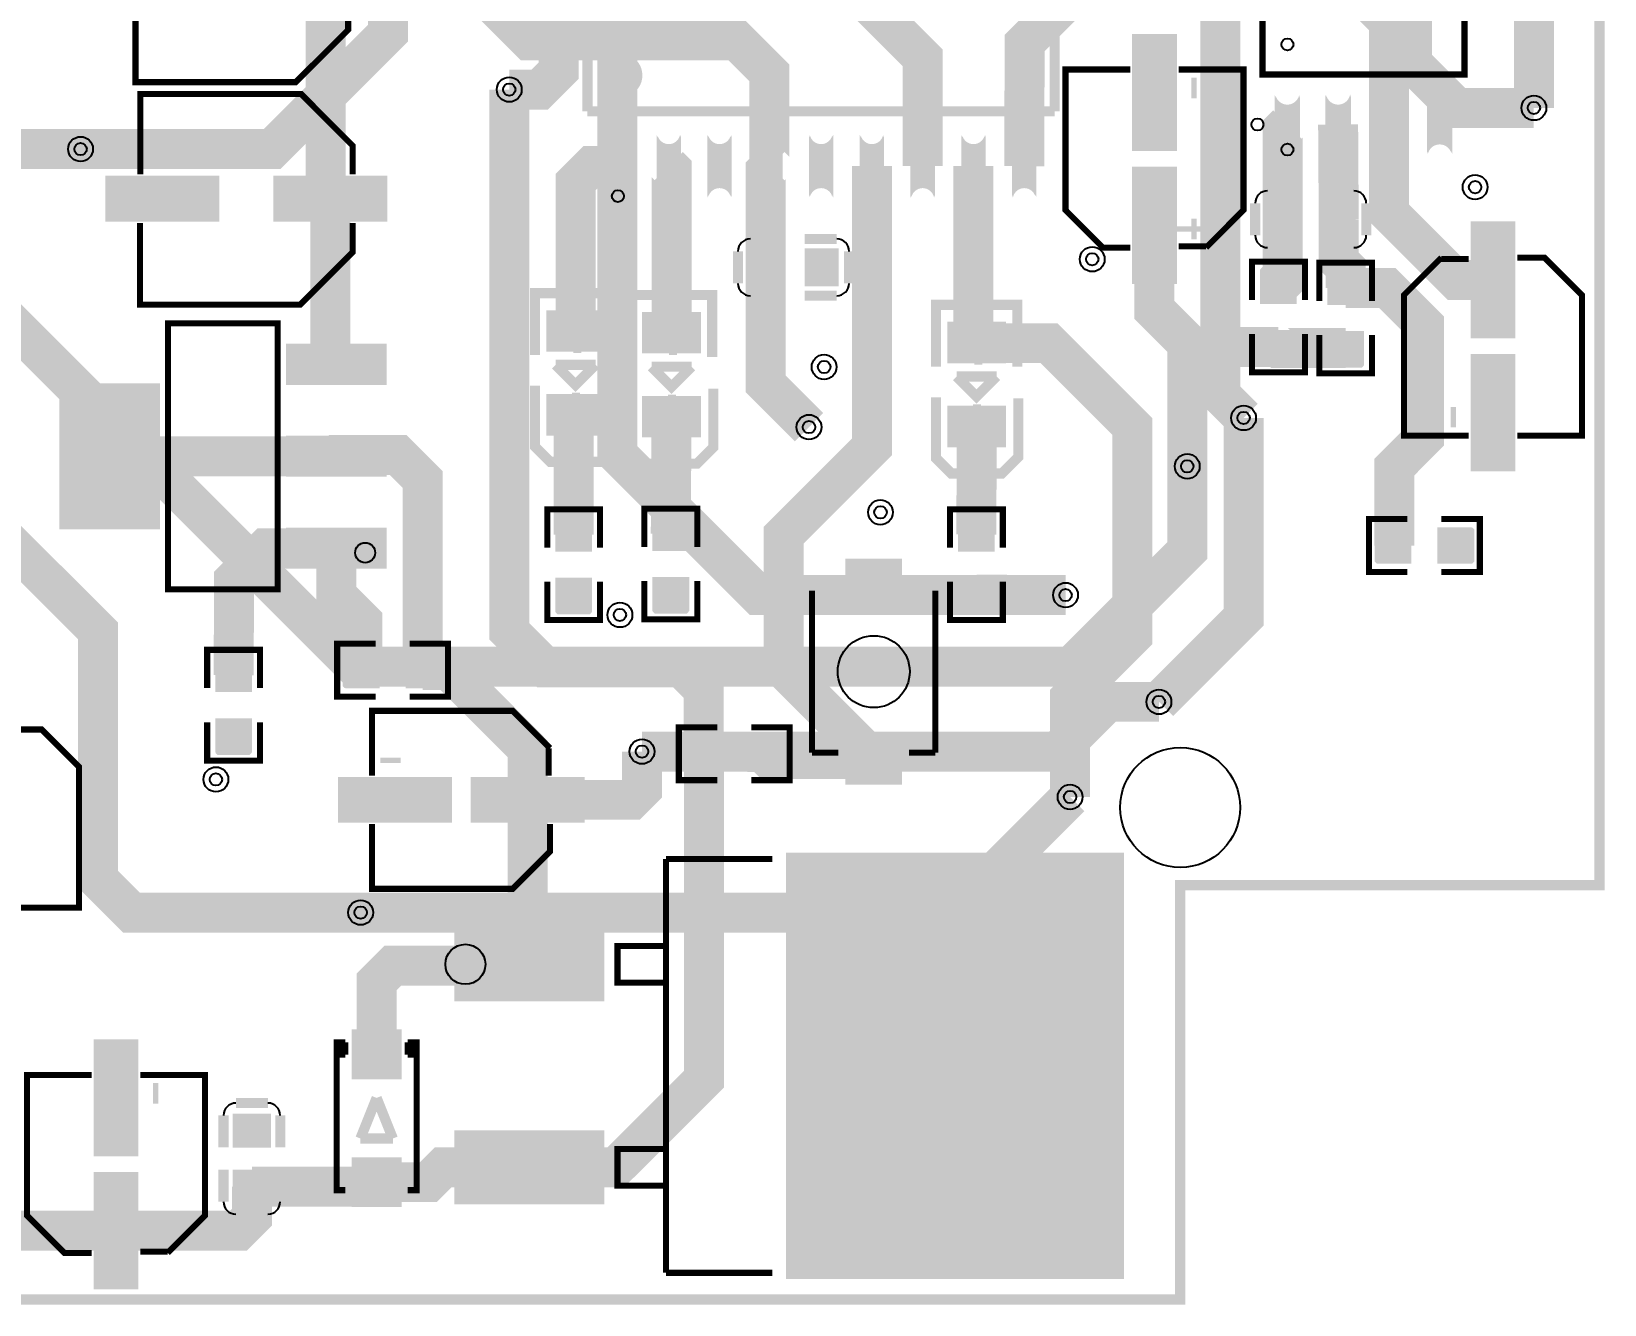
# Model space of a CAD drawing. Header units: millimetres. Extents: x -16.3 to 45, y -46.7 to 12.4.
# Drawn here: x 5.65 to 44.99, y -46.68 to -14.84 of the extents above; entities that cross this region are included whole.
import ezdxf

# ---------------------------------------------------------------- set-up
doc = ezdxf.new("R2010")
doc.units = ezdxf.units.MM
for name, color, linetype, true_color in [('BoardOutLine', 7, 'Continuous', 0xff00ff), ('BottomLayer', 7, 'Continuous', 0x0000ff), ('Document', 7, 'Continuous', 0xffffff), ('Hole', 7, 'Continuous', 0x222222), ('Multi-Layer', 7, 'Continuous', 0xc0c0c0), ('TopLayer', 7, 'Continuous', 0xff0000), ('TopPasteMaskLayer', 7, 'Continuous', 0x808080), ('TopSilkLayer', 7, 'Continuous', 0xffcc00), ('TopSolderMaskLayer', 7, 'Continuous', 0x800080)]:
    doc.layers.add(name, color=color, linetype=linetype, true_color=true_color)

msp = doc.modelspace()

# ---------------------------------------------------------------- hatches: boundary and pattern name
at = {"layer": 'Document'}
for points in [[(33.673, -15.998), (33.802, -15.998), (33.802, -16.514), (33.673, -16.514)], [(13.064, -19.505), (13.064, -18.545), (12.92, -18.545), (12.92, -19.505)], [(8.768, -19.097), (8.768, -18.953), (9.344, -18.953), (9.344, -19.097)], [(13.28, -19.097), (13.28, -18.953), (12.704, -18.953), (12.704, -19.097)], [(33.673, -20.04), (33.802, -20.04), (33.802, -19.524), (33.673, -19.524)], [(33.307, -19.847), (34.167, -19.847), (34.167, -19.718), (33.307, -19.718)], [(42.264, -20.704), (42.135, -20.704), (42.135, -21.22), (42.264, -21.22)], [(42.63, -20.897), (41.77, -20.897), (41.77, -21.026), (42.63, -21.026)], [(19.2, -22.886), (19.2, -21.786), (19.4, -21.786), (19.4, -22.886)], [(21.6, -22.933), (21.6, -21.833), (21.8, -21.833), (21.8, -22.933)], [(19.816, -22.439), (18.716, -22.439), (18.716, -22.239), (19.816, -22.239)], [(22.216, -22.486), (21.116, -22.486), (21.116, -22.286), (22.216, -22.286)], [(29.229, -23.177), (29.229, -22.077), (29.429, -22.077), (29.429, -23.177)], [(29.845, -22.73), (28.745, -22.73), (28.745, -22.53), (29.845, -22.53)], [(19.369, -23.874), (19.369, -24.974), (19.169, -24.974), (19.169, -23.874)], [(21.769, -23.921), (21.769, -25.021), (21.569, -25.021), (21.569, -23.921)], [(29.398, -24.165), (29.398, -25.265), (29.198, -25.265), (29.198, -24.165)], [(42.264, -24.746), (42.135, -24.746), (42.135, -24.23), (42.264, -24.23)], [(18.223, -34.489), (18.223, -33.629), (18.094, -33.629), (18.094, -34.489)], [(14.374, -34.123), (14.374, -33.994), (14.89, -33.994), (14.89, -34.123)], [(18.416, -34.123), (18.416, -33.994), (17.9, -33.994), (17.9, -34.123)], [(14.191, -40.708), (14.191, -39.828), (14.371, -39.828), (14.371, -40.708)], [(7.705, -41.144), (7.834, -41.144), (7.834, -41.66), (7.705, -41.66)], [(14.261, -44.238), (14.261, -43.358), (14.441, -43.358), (14.441, -44.238)], [(13.849, -43.678), (14.729, -43.678), (14.729, -43.858), (13.849, -43.858)], [(7.705, -45.186), (7.834, -45.186), (7.834, -44.67), (7.705, -44.67)], [(7.339, -44.993), (8.199, -44.993), (8.199, -44.864), (7.339, -44.864)]]:
    msp.add_hatch(color=256, dxfattribs=at).paths.add_polyline_path(points)
at = {"layer": 'TopLayer'}
for points in [[(33.187, -17.768), (33.187, -14.968), (34.287, -14.968), (34.287, -17.768)], [(37.353, -16.44, -0.785398), (36.765, -16.44), (36.765, -17.897, -0.785398), (37.353, -17.897)], [(38.623, -16.44, -0.785398), (38.035, -16.44), (38.035, -17.897, -0.785398), (38.623, -17.897)], [(39.893, -16.44, -0.785398), (39.305, -16.44), (39.305, -17.897, -0.785398), (39.893, -17.897)], [(41.163, -16.44, -0.785398), (40.575, -16.44), (40.575, -17.897, -0.785398), (41.163, -17.897)], [(20.6, -17.439, -0.785398), (20.04, -17.439), (20.04, -18.979, -0.785398), (20.6, -18.979)], [(21.87, -17.439, -0.785398), (21.31, -17.439), (21.31, -18.979, -0.785398), (21.87, -18.979)], [(23.14, -17.439, -0.785398), (22.58, -17.439), (22.58, -18.979, -0.785398), (23.14, -18.979)], [(24.41, -17.439, -0.785398), (23.85, -17.439), (23.85, -18.979, -0.785398), (24.41, -18.979)], [(25.68, -17.439, -0.785398), (25.12, -17.439), (25.12, -18.979, -0.785398), (25.68, -18.979)], [(26.95, -17.439, -0.785398), (26.39, -17.439), (26.39, -18.979, -0.785398), (26.95, -18.979)], [(28.22, -17.439, -0.785398), (27.66, -17.439), (27.66, -18.979, -0.785398), (28.22, -18.979)], [(29.49, -17.439, -0.785398), (28.93, -17.439), (28.93, -18.979, -0.785398), (29.49, -18.979)], [(30.76, -17.439, -0.785398), (30.2, -17.439), (30.2, -18.979, -0.785398), (30.76, -18.979)], [(10.324, -19.575), (7.524, -19.575), (7.524, -18.475), (10.324, -18.475)], [(14.524, -19.575), (11.724, -19.575), (11.724, -18.475), (14.524, -18.475)], [(33.187, -21.09), (33.187, -18.29), (34.287, -18.29), (34.287, -21.09)], [(36.543, -19.087), (37.343, -19.087), (37.343, -19.987), (36.543, -19.987)], [(37.943, -19.087), (38.743, -19.087), (38.743, -19.987), (37.943, -19.987)], [(42.75, -19.654), (42.75, -22.454), (41.65, -22.454), (41.65, -19.654)], [(24.411, -21.191), (23.611, -21.191), (23.611, -20.291), (24.411, -20.291)], [(25.811, -21.191), (25.011, -21.191), (25.011, -20.291), (25.811, -20.291)], [(36.405, -21.631), (37.269, -21.631), (37.269, -20.825), (36.405, -20.825)], [(38.949, -21.658), (38.085, -21.658), (38.085, -20.852), (38.949, -20.852)], [(19.96, -21.83), (19.96, -22.83), (18.56, -22.83), (18.56, -21.83)], [(22.36, -21.877), (22.36, -22.877), (20.96, -22.877), (20.96, -21.877)], [(29.989, -22.121), (29.989, -23.121), (28.589, -23.121), (28.589, -22.121)], [(36.405, -22.331), (37.269, -22.331), (37.269, -23.137), (36.405, -23.137)], [(38.949, -22.358), (38.085, -22.358), (38.085, -23.164), (38.949, -23.164)], [(14.512, -23.655), (14.512, -22.675), (12.042, -22.675), (12.042, -23.655)], [(42.75, -22.976), (42.75, -25.776), (41.65, -25.776), (41.65, -22.976)], [(8.842, -23.665), (8.842, -27.265), (6.372, -27.265), (6.372, -23.665)], [(19.96, -24.93), (19.96, -23.93), (18.56, -23.93), (18.56, -24.93)], [(22.36, -24.977), (22.36, -23.977), (20.96, -23.977), (20.96, -24.977)], [(29.989, -25.221), (29.989, -24.221), (28.589, -24.221), (28.589, -25.221)], [(14.512, -25.955), (14.512, -24.975), (12.042, -24.975), (12.042, -25.955)], [(19.644, -27.828), (18.78, -27.828), (18.78, -27.022), (19.644, -27.022)], [(22.074, -27.809), (21.21, -27.809), (21.21, -27.003), (22.074, -27.003)], [(29.715, -27.825), (28.851, -27.825), (28.851, -27.019), (29.715, -27.019)], [(14.512, -28.255), (14.512, -27.275), (12.042, -27.275), (12.042, -28.255)], [(40.138, -28.13), (40.138, -27.266), (39.332, -27.266), (39.332, -28.13)], [(40.838, -28.13), (40.838, -27.266), (41.645, -27.266), (41.645, -28.13)], [(26.036, -29.283), (27.396, -29.283), (27.396, -28.053), (26.036, -28.053)], [(19.644, -28.528), (18.78, -28.528), (18.78, -29.334), (19.644, -29.334)], [(22.074, -28.509), (21.21, -28.509), (21.21, -29.315), (22.074, -29.315)], [(29.715, -28.525), (28.851, -28.525), (28.851, -29.331), (29.715, -29.331)], [(11.14, -31.342), (10.276, -31.342), (10.276, -30.536), (11.14, -30.536)], [(14.334, -31.248), (14.334, -30.384), (13.528, -30.384), (13.528, -31.248)], [(15.034, -31.248), (15.034, -30.384), (15.84, -30.384), (15.84, -31.248)], [(11.14, -32.042), (10.276, -32.042), (10.276, -32.848), (11.14, -32.848)], [(22.877, -32.475), (22.877, -33.339), (22.071, -33.339), (22.071, -32.475)], [(23.577, -32.475), (23.577, -33.339), (24.383, -33.339), (24.383, -32.475)], [(26.036, -32.423), (27.396, -32.423), (27.396, -33.653), (26.036, -33.653)], [(16.144, -34.609), (13.344, -34.609), (13.344, -33.509), (16.144, -33.509)], [(19.466, -34.609), (16.666, -34.609), (16.666, -33.509), (19.466, -33.509)], [(32.949, -46.017), (24.549, -46.017), (24.549, -35.409), (32.949, -35.409)], [(19.957, -39.073), (16.257, -39.073), (16.257, -37.273), (19.957, -37.273)], [(7.219, -42.914), (7.219, -40.114), (8.319, -40.114), (8.319, -42.914)], [(14.885, -39.822), (14.885, -41.022), (13.685, -41.022), (13.685, -39.822)], [(11.615, -41.933), (11.615, -42.733), (10.715, -42.733), (10.715, -41.933)], [(19.957, -44.153), (16.257, -44.153), (16.257, -42.353), (19.957, -42.353)], [(14.885, -43.022), (14.885, -44.222), (13.685, -44.222), (13.685, -43.022)], [(7.219, -46.236), (7.219, -43.436), (8.319, -43.436), (8.319, -46.236)], [(11.615, -43.333), (11.615, -44.133), (10.715, -44.133), (10.715, -43.333)]]:
    msp.add_hatch(color=256, dxfattribs=at).paths.add_polyline_path(points)
at = {"layer": 'TopPasteMaskLayer'}
for points in [[(33.187, -17.768), (33.187, -14.968), (34.287, -14.968), (34.287, -17.768)], [(37.353, -16.44, -0.785398), (36.765, -16.44), (36.765, -17.897, -0.785398), (37.353, -17.897)], [(38.623, -16.44, -0.785398), (38.035, -16.44), (38.035, -17.897, -0.785398), (38.623, -17.897)], [(39.893, -16.44, -0.785398), (39.305, -16.44), (39.305, -17.897, -0.785398), (39.893, -17.897)], [(41.163, -16.44, -0.785398), (40.575, -16.44), (40.575, -17.897, -0.785398), (41.163, -17.897)], [(20.6, -17.439, -0.785398), (20.04, -17.439), (20.04, -18.979, -0.785398), (20.6, -18.979)], [(21.87, -17.439, -0.785398), (21.31, -17.439), (21.31, -18.979, -0.785398), (21.87, -18.979)], [(23.14, -17.439, -0.785398), (22.58, -17.439), (22.58, -18.979, -0.785398), (23.14, -18.979)], [(24.41, -17.439, -0.785398), (23.85, -17.439), (23.85, -18.979, -0.785398), (24.41, -18.979)], [(25.68, -17.439, -0.785398), (25.12, -17.439), (25.12, -18.979, -0.785398), (25.68, -18.979)], [(26.95, -17.439, -0.785398), (26.39, -17.439), (26.39, -18.979, -0.785398), (26.95, -18.979)], [(28.22, -17.439, -0.785398), (27.66, -17.439), (27.66, -18.979, -0.785398), (28.22, -18.979)], [(29.49, -17.439, -0.785398), (28.93, -17.439), (28.93, -18.979, -0.785398), (29.49, -18.979)], [(30.76, -17.439, -0.785398), (30.2, -17.439), (30.2, -18.979, -0.785398), (30.76, -18.979)], [(10.324, -19.575), (7.524, -19.575), (7.524, -18.475), (10.324, -18.475)], [(14.524, -19.575), (11.724, -19.575), (11.724, -18.475), (14.524, -18.475)], [(33.187, -21.09), (33.187, -18.29), (34.287, -18.29), (34.287, -21.09)], [(36.543, -19.087), (37.343, -19.087), (37.343, -19.987), (36.543, -19.987)], [(37.943, -19.087), (38.743, -19.087), (38.743, -19.987), (37.943, -19.987)], [(42.75, -19.654), (42.75, -22.454), (41.65, -22.454), (41.65, -19.654)], [(24.411, -21.191), (23.611, -21.191), (23.611, -20.291), (24.411, -20.291)], [(25.811, -21.191), (25.011, -21.191), (25.011, -20.291), (25.811, -20.291)], [(36.387, -20.786), (36.387, -21.586), (36.437, -21.636), (36.665, -21.636), (36.665, -21.266), (36.995, -21.266), (36.995, -21.636), (37.237, -21.636), (37.287, -21.586), (37.287, -20.786), (37.237, -20.736), (36.437, -20.736)], [(38.067, -20.813), (38.067, -21.613), (38.117, -21.663), (38.345, -21.663), (38.345, -21.293), (38.675, -21.293), (38.675, -21.663), (38.917, -21.663), (38.967, -21.613), (38.967, -20.813), (38.917, -20.763), (38.117, -20.763)], [(19.96, -21.83), (19.96, -22.83), (18.56, -22.83), (18.56, -21.83)], [(22.36, -21.877), (22.36, -22.877), (20.96, -22.877), (20.96, -21.877)], [(29.989, -22.121), (29.989, -23.121), (28.589, -23.121), (28.589, -22.121)], [(37.287, -23.176), (37.287, -22.376), (37.237, -22.326), (37.009, -22.326), (37.009, -22.696), (36.679, -22.696), (36.679, -22.326), (36.437, -22.326), (36.387, -22.376), (36.387, -23.176), (36.437, -23.226), (37.237, -23.226)], [(38.967, -23.203), (38.967, -22.403), (38.917, -22.353), (38.689, -22.353), (38.689, -22.723), (38.359, -22.723), (38.359, -22.353), (38.117, -22.353), (38.067, -22.403), (38.067, -23.203), (38.117, -23.253), (38.917, -23.253)], [(14.512, -23.655), (14.512, -22.675), (12.042, -22.675), (12.042, -23.655)], [(42.75, -22.976), (42.75, -25.776), (41.65, -25.776), (41.65, -22.976)], [(8.842, -23.665), (8.842, -27.265), (6.372, -27.265), (6.372, -23.665)], [(19.96, -24.93), (19.96, -23.93), (18.56, -23.93), (18.56, -24.93)], [(22.36, -24.977), (22.36, -23.977), (20.96, -23.977), (20.96, -24.977)], [(29.989, -25.221), (29.989, -24.221), (28.589, -24.221), (28.589, -25.221)], [(14.512, -25.955), (14.512, -24.975), (12.042, -24.975), (12.042, -25.955)], [(18.762, -26.983), (18.762, -27.783), (18.812, -27.833), (19.04, -27.833), (19.04, -27.463), (19.37, -27.463), (19.37, -27.833), (19.612, -27.833), (19.662, -27.783), (19.662, -26.983), (19.612, -26.933), (18.812, -26.933)], [(21.192, -26.964), (21.192, -27.764), (21.242, -27.814), (21.47, -27.814), (21.47, -27.444), (21.8, -27.444), (21.8, -27.814), (22.042, -27.814), (22.092, -27.764), (22.092, -26.964), (22.042, -26.914), (21.242, -26.914)], [(28.833, -26.98), (28.833, -27.78), (28.883, -27.83), (29.111, -27.83), (29.111, -27.46), (29.441, -27.46), (29.441, -27.83), (29.683, -27.83), (29.733, -27.78), (29.733, -26.98), (29.683, -26.93), (28.883, -26.93)], [(14.512, -28.255), (14.512, -27.275), (12.042, -27.275), (12.042, -28.255)], [(39.293, -28.148), (40.093, -28.148), (40.143, -28.098), (40.143, -27.87), (39.773, -27.87), (39.773, -27.54), (40.143, -27.54), (40.143, -27.298), (40.093, -27.248), (39.293, -27.248), (39.243, -27.298), (39.243, -28.098)], [(41.683, -27.248), (40.883, -27.248), (40.833, -27.298), (40.833, -27.526), (41.203, -27.526), (41.203, -27.856), (40.833, -27.856), (40.833, -28.098), (40.883, -28.148), (41.683, -28.148), (41.733, -28.098), (41.733, -27.298)], [(26.036, -29.283), (27.396, -29.283), (27.396, -28.053), (26.036, -28.053)], [(19.662, -29.373), (19.662, -28.573), (19.612, -28.523), (19.384, -28.523), (19.384, -28.893), (19.054, -28.893), (19.054, -28.523), (18.812, -28.523), (18.762, -28.573), (18.762, -29.373), (18.812, -29.423), (19.612, -29.423)], [(22.092, -29.354), (22.092, -28.554), (22.042, -28.504), (21.814, -28.504), (21.814, -28.874), (21.484, -28.874), (21.484, -28.504), (21.242, -28.504), (21.192, -28.554), (21.192, -29.354), (21.242, -29.404), (22.042, -29.404)], [(29.733, -29.37), (29.733, -28.57), (29.683, -28.52), (29.455, -28.52), (29.455, -28.89), (29.125, -28.89), (29.125, -28.52), (28.883, -28.52), (28.833, -28.57), (28.833, -29.37), (28.883, -29.42), (29.683, -29.42)], [(10.258, -30.497), (10.258, -31.297), (10.308, -31.347), (10.536, -31.347), (10.536, -30.977), (10.866, -30.977), (10.866, -31.347), (11.108, -31.347), (11.158, -31.297), (11.158, -30.497), (11.108, -30.447), (10.308, -30.447)], [(13.489, -31.266), (14.289, -31.266), (14.339, -31.216), (14.339, -30.988), (13.969, -30.988), (13.969, -30.658), (14.339, -30.658), (14.339, -30.416), (14.289, -30.366), (13.489, -30.366), (13.439, -30.416), (13.439, -31.216)], [(15.879, -30.366), (15.079, -30.366), (15.029, -30.416), (15.029, -30.644), (15.399, -30.644), (15.399, -30.974), (15.029, -30.974), (15.029, -31.216), (15.079, -31.266), (15.879, -31.266), (15.929, -31.216), (15.929, -30.416)], [(11.158, -32.887), (11.158, -32.087), (11.108, -32.037), (10.88, -32.037), (10.88, -32.407), (10.55, -32.407), (10.55, -32.037), (10.308, -32.037), (10.258, -32.087), (10.258, -32.887), (10.308, -32.937), (11.108, -32.937)], [(22.032, -33.357), (22.832, -33.357), (22.882, -33.307), (22.882, -33.079), (22.512, -33.079), (22.512, -32.749), (22.882, -32.749), (22.882, -32.507), (22.832, -32.457), (22.032, -32.457), (21.982, -32.507), (21.982, -33.307)], [(24.422, -32.457), (23.622, -32.457), (23.572, -32.507), (23.572, -32.735), (23.942, -32.735), (23.942, -33.065), (23.572, -33.065), (23.572, -33.307), (23.622, -33.357), (24.422, -33.357), (24.472, -33.307), (24.472, -32.507)], [(26.036, -32.423), (27.396, -32.423), (27.396, -33.653), (26.036, -33.653)], [(16.144, -34.609), (13.344, -34.609), (13.344, -33.509), (16.144, -33.509)], [(19.466, -34.609), (16.666, -34.609), (16.666, -33.509), (19.466, -33.509)], [(32.949, -46.017), (24.549, -46.017), (24.549, -35.409), (32.949, -35.409)], [(19.957, -39.073), (16.257, -39.073), (16.257, -37.273), (19.957, -37.273)], [(7.219, -42.914), (7.219, -40.114), (8.319, -40.114), (8.319, -42.914)], [(14.885, -39.822), (14.885, -41.022), (13.685, -41.022), (13.685, -39.822)], [(11.615, -41.933), (11.615, -42.733), (10.715, -42.733), (10.715, -41.933)], [(19.957, -44.153), (16.257, -44.153), (16.257, -42.353), (19.957, -42.353)], [(14.885, -43.022), (14.885, -44.222), (13.685, -44.222), (13.685, -43.022)], [(7.219, -46.236), (7.219, -43.436), (8.319, -43.436), (8.319, -46.236)], [(11.615, -43.333), (11.615, -44.133), (10.715, -44.133), (10.715, -43.333)]]:
    msp.add_hatch(color=256, dxfattribs=at).paths.add_polyline_path(points)
at = {"layer": 'TopSilkLayer'}
for points in [[(19.85, -15.939), (19.851, -15.906), (19.854, -15.872), (19.859, -15.839), (19.866, -15.807), (19.874, -15.774), (19.885, -15.743), (19.898, -15.712), (19.913, -15.682), (19.93, -15.653), (19.948, -15.625), (19.968, -15.598), (19.99, -15.573), (20.013, -15.549), (20.037, -15.526), (20.063, -15.505), (20.091, -15.486), (20.119, -15.468), (20.148, -15.452), (20.179, -15.438), (20.21, -15.426), (20.242, -15.416), (20.274, -15.408), (20.307, -15.402), (20.34, -15.398), (20.373, -15.396), (20.407, -15.396), (20.44, -15.398), (20.473, -15.402), (20.506, -15.408), (20.538, -15.416), (20.57, -15.426), (20.601, -15.438), (20.632, -15.452), (20.661, -15.468), (20.689, -15.486), (20.717, -15.505), (20.743, -15.526), (20.767, -15.549), (20.79, -15.573), (20.812, -15.598), (20.832, -15.625), (20.85, -15.653), (20.867, -15.682), (20.882, -15.712), (20.895, -15.743), (20.906, -15.774), (20.914, -15.807), (20.921, -15.839), (20.926, -15.872), (20.929, -15.906), (20.93, -15.939), (20.929, -15.972), (20.926, -16.006), (20.921, -16.039), (20.914, -16.071), (20.906, -16.104), (20.895, -16.135), (20.882, -16.166), (20.867, -16.196), (20.85, -16.225), (20.832, -16.253), (20.812, -16.28), (20.79, -16.305), (20.767, -16.329), (20.743, -16.352), (20.717, -16.373), (20.689, -16.392), (20.661, -16.41), (20.632, -16.426), (20.601, -16.44), (20.57, -16.452), (20.538, -16.462), (20.506, -16.47), (20.473, -16.476), (20.44, -16.48), (20.407, -16.482), (20.373, -16.482), (20.34, -16.48), (20.307, -16.476), (20.274, -16.47), (20.242, -16.462), (20.21, -16.452), (20.179, -16.44), (20.148, -16.426), (20.119, -16.41), (20.091, -16.392), (20.063, -16.373), (20.037, -16.352), (20.013, -16.329), (19.99, -16.305), (19.968, -16.28), (19.948, -16.253), (19.93, -16.225), (19.913, -16.196), (19.898, -16.166), (19.885, -16.135), (19.874, -16.104), (19.866, -16.071), (19.859, -16.039), (19.854, -16.006), (19.851, -15.972), (19.85, -15.939)], [(34.662, -15.998), (34.791, -15.998), (34.791, -16.514), (34.662, -16.514)], [(13.064, -18.401), (13.064, -17.441), (12.92, -17.441), (12.92, -18.401)], [(8.768, -17.993), (8.768, -17.849), (9.344, -17.849), (9.344, -17.993)], [(13.28, -17.993), (13.28, -17.849), (12.704, -17.849), (12.704, -17.993)], [(34.662, -20.04), (34.791, -20.04), (34.791, -19.524), (34.662, -19.524)], [(34.296, -19.847), (35.156, -19.847), (35.156, -19.718), (34.296, -19.718)], [(41.275, -20.704), (41.146, -20.704), (41.146, -21.22), (41.275, -21.22)], [(41.641, -20.897), (40.781, -20.897), (40.781, -21.026), (41.641, -21.026)], [(41.275, -24.746), (41.146, -24.746), (41.146, -24.23), (41.275, -24.23)], [(25.099, -28.903), (25.884, -28.903), (25.884, -28.598), (25.099, -28.598)], [(28.333, -28.903), (27.548, -28.903), (27.548, -28.598), (28.333, -28.598)], [(18.223, -33.5), (18.223, -32.64), (18.094, -32.64), (18.094, -33.5)], [(14.374, -33.134), (14.374, -33.005), (14.89, -33.005), (14.89, -33.134)], [(18.416, -33.134), (18.416, -33.005), (17.9, -33.005), (17.9, -33.134)], [(8.694, -41.144), (8.823, -41.144), (8.823, -41.66), (8.694, -41.66)], [(8.694, -45.186), (8.823, -45.186), (8.823, -44.67), (8.694, -44.67)], [(8.328, -44.993), (9.188, -44.993), (9.188, -44.864), (8.328, -44.864)]]:
    msp.add_hatch(color=256, dxfattribs=at).paths.add_polyline_path(points)
at = {"layer": 'TopSolderMaskLayer'}
for points in [[(33.177, -17.833), (33.177, -14.904), (34.297, -14.904), (34.297, -17.833)], [(37.378, -16.422, -0.785398), (36.74, -16.422), (36.74, -17.915, -0.785398), (37.378, -17.915)], [(38.648, -16.422, -0.785398), (38.01, -16.422), (38.01, -17.915, -0.785398), (38.648, -17.915)], [(39.918, -16.422, -0.785398), (39.28, -16.422), (39.28, -17.915, -0.785398), (39.918, -17.915)], [(41.188, -16.422, -0.785398), (40.55, -16.422), (40.55, -17.915, -0.785398), (41.188, -17.915)], [(20.625, -17.42, -0.785398), (20.015, -17.42), (20.015, -18.998, -0.785398), (20.625, -18.998)], [(21.895, -17.42, -0.785398), (21.285, -17.42), (21.285, -18.998, -0.785398), (21.895, -18.998)], [(23.165, -17.42, -0.785398), (22.555, -17.42), (22.555, -18.998, -0.785398), (23.165, -18.998)], [(24.435, -17.42, -0.785398), (23.825, -17.42), (23.825, -18.998, -0.785398), (24.435, -18.998)], [(25.705, -17.42, -0.785398), (25.095, -17.42), (25.095, -18.998, -0.785398), (25.705, -18.998)], [(26.976, -17.42, -0.785398), (26.365, -17.42), (26.365, -18.998, -0.785398), (26.976, -18.998)], [(28.246, -17.42, -0.785398), (27.635, -17.42), (27.635, -18.998, -0.785398), (28.246, -18.998)], [(29.516, -17.42, -0.785398), (28.905, -17.42), (28.905, -18.998, -0.785398), (29.516, -18.998)], [(30.786, -17.42, -0.785398), (30.175, -17.42), (30.175, -18.998, -0.785398), (30.786, -18.998)], [(10.349, -19.6), (7.499, -19.6), (7.499, -18.45), (10.349, -18.45)], [(14.549, -19.6), (11.699, -19.6), (11.699, -18.45), (14.549, -18.45)], [(33.177, -21.154), (33.177, -18.225), (34.297, -18.225), (34.297, -21.154)], [(36.518, -19.062), (37.368, -19.062), (37.368, -20.012), (36.518, -20.012)], [(37.918, -19.062), (38.768, -19.062), (38.768, -20.012), (37.918, -20.012)], [(42.76, -19.59), (42.76, -22.519), (41.64, -22.519), (41.64, -19.59)], [(24.436, -21.216), (23.586, -21.216), (23.586, -20.266), (24.436, -20.266)], [(25.836, -21.216), (24.986, -21.216), (24.986, -20.266), (25.836, -20.266)], [(36.378, -21.655), (37.296, -21.655), (37.296, -20.801), (36.378, -20.801)], [(38.976, -21.682), (38.058, -21.682), (38.058, -20.828), (38.976, -20.828)], [(19.995, -21.812), (19.995, -22.848), (18.525, -22.848), (18.525, -21.812)], [(22.395, -21.859), (22.395, -22.895), (20.925, -22.895), (20.925, -21.859)], [(30.024, -22.103), (30.024, -23.139), (28.554, -23.139), (28.554, -22.103)], [(36.378, -22.307), (37.296, -22.307), (37.296, -23.161), (36.378, -23.161)], [(38.976, -22.334), (38.058, -22.334), (38.058, -23.188), (38.976, -23.188)], [(14.537, -23.68), (14.537, -22.65), (12.017, -22.65), (12.017, -23.68)], [(42.76, -22.911), (42.76, -25.84), (41.64, -25.84), (41.64, -22.911)], [(8.867, -23.64), (8.867, -27.29), (6.347, -27.29), (6.347, -23.64)], [(19.995, -24.948), (19.995, -23.912), (18.525, -23.912), (18.525, -24.948)], [(22.395, -24.995), (22.395, -23.959), (20.925, -23.959), (20.925, -24.995)], [(30.024, -25.239), (30.024, -24.203), (28.554, -24.203), (28.554, -25.239)], [(14.537, -25.98), (14.537, -24.95), (12.017, -24.95), (12.017, -25.98)], [(19.671, -27.852), (18.753, -27.852), (18.753, -26.998), (19.671, -26.998)], [(22.101, -27.833), (21.183, -27.833), (21.183, -26.979), (22.101, -26.979)], [(29.742, -27.849), (28.824, -27.849), (28.824, -26.995), (29.742, -26.995)], [(14.537, -28.28), (14.537, -27.25), (12.017, -27.25), (12.017, -28.28)], [(40.163, -28.155), (40.163, -27.241), (39.306, -27.241), (39.306, -28.155)], [(40.813, -28.155), (40.813, -27.241), (41.67, -27.241), (41.67, -28.155)], [(26.008, -29.306), (27.424, -29.306), (27.424, -28.03), (26.008, -28.03)], [(19.671, -28.504), (18.753, -28.504), (18.753, -29.358), (19.671, -29.358)], [(22.101, -28.485), (21.183, -28.485), (21.183, -29.339), (22.101, -29.339)], [(29.742, -28.501), (28.824, -28.501), (28.824, -29.355), (29.742, -29.355)], [(11.167, -31.366), (10.249, -31.366), (10.249, -30.512), (11.167, -30.512)], [(14.359, -31.273), (14.359, -30.359), (13.502, -30.359), (13.502, -31.273)], [(15.009, -31.273), (15.009, -30.359), (15.866, -30.359), (15.866, -31.273)], [(11.167, -32.018), (10.249, -32.018), (10.249, -32.872), (11.167, -32.872)], [(22.902, -32.45), (22.902, -33.364), (22.045, -33.364), (22.045, -32.45)], [(23.552, -32.45), (23.552, -33.364), (24.409, -33.364), (24.409, -32.45)], [(26.008, -32.4), (27.424, -32.4), (27.424, -33.676), (26.008, -33.676)], [(16.17, -34.634), (13.319, -34.634), (13.319, -33.484), (16.17, -33.484)], [(19.491, -34.634), (16.64, -34.634), (16.64, -33.484), (19.491, -33.484)], [(32.974, -46.042), (24.523, -46.042), (24.523, -35.384), (32.974, -35.384)], [(19.983, -39.098), (16.232, -39.098), (16.232, -37.248), (19.983, -37.248)], [(7.209, -42.979), (7.209, -40.05), (8.329, -40.05), (8.329, -42.979)], [(14.91, -39.797), (14.91, -41.047), (13.66, -41.047), (13.66, -39.797)], [(11.644, -41.91), (11.644, -42.756), (10.686, -42.756), (10.686, -41.91)], [(19.983, -44.178), (16.232, -44.178), (16.232, -42.328), (19.983, -42.328)], [(14.91, -42.997), (14.91, -44.247), (13.66, -44.247), (13.66, -42.997)], [(7.209, -46.3), (7.209, -43.371), (8.329, -43.371), (8.329, -46.3)], [(11.644, -43.31), (11.644, -44.156), (10.686, -44.156), (10.686, -43.31)]]:
    msp.add_hatch(color=256, dxfattribs=at).paths.add_polyline_path(points)

# ---------------------------------------------------------------- linework, layer by layer
at = {"layer": 'BoardOutLine', "const_width": 0.254}
msp.add_lwpolyline([(-10.485, 0), (-10.485, -36.195), (0, -36.195), (0, -46.556), (34.379, -46.556), (34.379, -36.195), (44.864, -36.195), (44.864, 1.905), (34.379, 1.905), (34.379, 12.304), (0, 12.304), (0, 1.905), (-10.485, 1.905), (-10.485, 0)], close=True, dxfattribs=at)
at = {"layer": 'BottomLayer', "const_width": 1}
for points in [[(17.602, -16.294), (18.364, -16.294), (18.837, -15.822), (18.837, -3.599)], [(43.223, -16.754), (41.295, -16.754), (40.175, -15.634), (40.175, -9.591), (39.075, -8.489), (25.885, -8.489), (25.41, -8.014), (25.41, -6.673)], [(20.308, -7.227), (20.308, -25.42), (23.827, -28.939), (31.513, -28.939)], [(14.57, -11.326), (14.57, -14.882), (11.669, -17.783), (6.881, -17.783)], [(35.965, -24.507), (35.38, -23.922), (35.38, -12.394)], [(0.785, -17.038), (0.812, -17.011), (1.735, -17.011), (4.224, -19.5), (4.224, -21.202), (13.752, -30.73), (24.155, -30.73), (31.651, -30.73), (33.53, -28.851), (34.556, -27.825), (34.556, -25.717)], [(20.922, -32.852), (31.316, -32.852), (32.56, -31.608), (33.848, -31.608)], [(31.627, -33.988), (28.736, -36.879), (13.886, -36.879)]]:
    msp.add_lwpolyline(points, dxfattribs=at)
at = {"layer": 'Document'}
for centre, radius in [((37.059, -17.796), 0.15), ((20.32, -18.959), 0.15), ((13.998, -27.878), 0.25), ((16.505, -38.173), 0.5)]:
    msp.add_circle(centre, radius, dxfattribs=at)
at = {"layer": 'Hole'}
for centre in [(17.602, -16.294), (43.224, -16.753), (6.881, -17.783), (41.755, -18.735), (32.18, -20.538), (25.476, -23.233), (35.965, -24.507), (25.097, -24.737), (34.556, -25.717), (26.885, -26.868), (31.513, -28.939), (20.369, -29.434), (33.848, -31.609), (20.922, -32.852), (10.266, -33.549), (31.627, -33.988), (13.886, -36.879)]:
    msp.add_circle(centre, 0.155, dxfattribs=at)
at = {"layer": 'Multi-Layer'}
for centre, radius in [((17.602, -16.294), 0.31), ((43.224, -16.753), 0.31), ((6.881, -17.783), 0.31), ((41.755, -18.735), 0.31), ((32.18, -20.538), 0.31), ((25.476, -23.233), 0.31), ((35.965, -24.507), 0.31), ((25.097, -24.737), 0.31), ((34.556, -25.717), 0.31), ((26.885, -26.868), 0.31), ((31.513, -28.939), 0.31), ((20.369, -29.434), 0.31), ((33.848, -31.609), 0.31), ((20.922, -32.852), 0.31), ((34.38, -34.25), 1.5), ((10.266, -33.549), 0.31), ((31.627, -33.988), 0.31), ((13.886, -36.879), 0.31)]:
    msp.add_circle(centre, radius, dxfattribs=at)
at = {"layer": 'TopLayer', "const_width": 1}
for points in [[(24.13, -18.209), (24.105, -18.184), (24.105, -15.875), (23.292, -15.062), (18.098, -15.062), (16.144, -13.109), (16.144, 0.709)], [(27.94, -18.209), (27.94, -15.5), (26.305, -13.865), (24.394, -11.954), (17.509, -11.954)], [(13.124, -19.025), (13.014, -18.915), (13.014, -13.46)], [(42.377, -13.107), (43.224, -13.954), (43.224, -16.753)], [(30.48, -18.209), (30.49, -15.131), (31.72, -13.901), (33.856, -13.901)], [(39.599, -17.168), (39.599, -14.602), (38.898, -13.901), (35.363, -13.901)], [(22.474, -32.907), (22.466, -32.899), (22.466, -31.303), (21.907, -30.744), (18.504, -30.744), (17.602, -29.842), (17.602, -16.294)], [(37.059, -17.168), (36.943, -17.284), (36.943, -19.537)], [(38.329, -17.168), (38.344, -19.538)], [(42.2, -21.054), (41.278, -21.054), (39.599, -19.375), (39.599, -17.168)], [(6.881, -17.783), (4.844, -17.783), (4.064, -18.562), (4.064, -21.905), (3.411, -22.558), (0.785, -22.558)], [(20.32, -18.209), (19.66, -18.209), (19.261, -18.608), (19.261, -22.329)], [(21.59, -18.209), (21.66, -18.279), (21.66, -22.377)], [(24.13, -18.209), (24.011, -18.328), (24.011, -20.741)], [(26.716, -33.038), (24.462, -30.784), (24.462, -27.44), (26.67, -25.232), (26.67, -18.209)], [(29.289, -22.621), (29.21, -22.542), (29.21, -18.209)], [(13.277, -23.165), (13.124, -23.012), (13.124, -19.025)], [(34.557, -25.718), (34.557, -22.642), (33.736, -21.821), (33.736, -19.69)], [(36.837, -22.734), (34.679, -22.734), (33.737, -21.792), (33.737, -19.69)], [(36.837, -21.228), (36.943, -21.122), (36.943, -19.537)], [(38.343, -19.537), (38.343, -20.575), (38.517, -20.749), (38.517, -21.255)], [(24.011, -20.741), (24.011, -23.651), (25.097, -24.737)], [(38.517, -21.255), (39.556, -21.255), (40.48, -22.179), (40.48, -24.989), (39.736, -25.735), (39.736, -27.699)], [(29.289, -22.621), (29.305, -22.637), (31.1, -22.637), (33.184, -24.721), (33.184, -29.958), (31.627, -31.515), (31.627, -33.988)], [(36.837, -22.734), (36.864, -22.761), (38.517, -22.761)], [(19.26, -24.43), (19.212, -24.478), (19.212, -27.425)], [(21.659, -24.478), (21.641, -27.407)], [(29.284, -27.422), (29.289, -24.722)], [(33.848, -31.609), (35.965, -29.492), (35.965, -24.507)], [(7.607, -25.465), (13.277, -25.465)], [(13.277, -25.465), (13.308, -25.434), (14.822, -25.434), (15.437, -26.049), (15.437, -30.816)], [(13.886, -36.878), (8.151, -36.878), (7.32, -36.048), (7.32, -29.837), (5.192, -27.709), (4.178, -27.709)], [(10.709, -30.94), (10.721, -28.562), (11.519, -27.765), (13.277, -27.765)], [(13.929, -30.815), (13.929, -29.589), (13.277, -28.933), (13.277, -27.765)], [(31.514, -28.938), (29.284, -28.928)], [(18.065, -34.059), (18.065, -32.789), (16.094, -30.815), (15.438, -30.815)], [(18.065, -34.059), (20.655, -34.059), (20.922, -33.792), (20.922, -32.852)], [(18.107, -43.253), (20.262, -43.253), (22.474, -41.041), (22.474, -32.907)], [(23.98, -32.907), (24.111, -33.038), (26.716, -33.038)], [(18.107, -38.173), (18.066, -38.131), (18.066, -34.059)], [(14.285, -40.422), (14.285, -38.613), (14.691, -38.207), (18.108, -38.207), (18.108, -38.174)], [(14.285, -43.622), (15.578, -43.622), (15.946, -43.254), (18.108, -43.254)], [(7.769, -44.835), (10.831, -44.835), (11.165, -44.501), (11.165, -43.733)], [(14.285, -43.622), (14.174, -43.733), (11.165, -43.733)], [(3.07, -44.827), (3.079, -44.836), (7.769, -44.836)]]:
    msp.add_lwpolyline(points, dxfattribs=at)
at = {"layer": 'TopSilkLayer'}
for points, const_width in [([(31.242, -9.98), (31.242, -16.838)], 0.254), ([(8.255, -14.067), (8.255, -16.109), (12.263, -16.109), (13.573, -14.801), (13.573, -14.067)], 0.152), ([(19.558, -16.838), (19.558, -14.42)], 0.254), ([(33.13, -15.793), (31.511, -15.793), (31.511, -19.309), (32.447, -20.246), (33.13, -20.246)], 0.152), ([(34.344, -15.793), (35.963, -15.793), (35.963, -19.309), (35.027, -20.246)], 0.152), ([(8.375, -18.418), (8.375, -16.406), (12.396, -16.406), (13.683, -17.694), (13.683, -18.418)], 0.152), ([(31.242, -16.838), (19.558, -16.838)], 0.254), ([(37.363, -18.827), (36.563, -18.827)], 0.254), ([(37.923, -18.827), (38.723, -18.827)], 0.254), ([(36.253, -19.937), (36.253, -19.137)], 0.254), ([(39.033, -19.137), (39.033, -19.937)], 0.254), ([(8.365, -19.632), (8.365, -21.674), (12.373, -21.674), (13.683, -20.366), (13.683, -19.632)], 0.152), ([(24.431, -20.031), (23.631, -20.031)], 0.254), ([(24.991, -20.031), (25.791, -20.031)], 0.254), ([(23.321, -21.141), (23.321, -20.341)], 0.254), ([(26.101, -20.341), (26.101, -21.141)], 0.254), ([(35.027, -20.212), (34.344, -20.212)], 0.152), ([(37.363, -20.247), (36.563, -20.247)], 0.254), ([(37.923, -20.247), (38.723, -20.247)], 0.254), ([(41.593, -24.951), (39.974, -24.951), (39.974, -21.435), (40.91, -20.498)], 0.152), ([(40.91, -20.532), (41.593, -20.532)], 0.152), ([(42.807, -24.951), (44.426, -24.951), (44.426, -21.435), (43.49, -20.498), (42.807, -20.498)], 0.152), ([(36.176, -21.555), (36.176, -20.596), (37.498, -20.596), (37.498, -21.555)], 0.152), ([(39.178, -21.582), (39.178, -20.623), (37.856, -20.623), (37.856, -21.582)], 0.152), ([(20.277, -22.937), (20.277, -21.387), (18.245, -21.387), (18.245, -22.937)], 0.254), ([(22.677, -22.984), (22.677, -21.434), (20.645, -21.434), (20.645, -22.984)], 0.254), ([(24.431, -21.451), (23.631, -21.451)], 0.254), ([(24.991, -21.451), (25.791, -21.451)], 0.254), ([(30.306, -23.228), (30.306, -21.678), (28.274, -21.678), (28.274, -23.228)], 0.254), ([(36.176, -22.407), (36.176, -23.366), (37.498, -23.366), (37.498, -22.407)], 0.152), ([(39.178, -22.434), (39.178, -23.393), (37.856, -23.393), (37.856, -22.434)], 0.152), ([(18.76, -23.18), (19.16, -23.58), (19.26, -23.68), (19.36, -23.58), (19.76, -23.18)], 0.254), ([(18.76, -23.18), (19.76, -23.18)], 0.254), ([(21.16, -23.227), (21.56, -23.627), (21.66, -23.727), (21.76, -23.627), (22.16, -23.227)], 0.254), ([(21.16, -23.227), (22.16, -23.227)], 0.254), ([(20.303, -23.724), (20.303, -25.197), (19.896, -25.604), (18.626, -25.604), (18.245, -25.223), (18.245, -23.699)], 0.254), ([(28.789, -23.471), (29.189, -23.871), (29.289, -23.971), (29.389, -23.871), (29.789, -23.471)], 0.254), ([(28.789, -23.471), (29.789, -23.471)], 0.254), ([(22.703, -23.771), (22.703, -25.244), (22.296, -25.651), (21.026, -25.651), (20.645, -25.27), (20.645, -23.746)], 0.254), ([(30.332, -24.015), (30.332, -25.488), (29.925, -25.895), (28.655, -25.895), (28.274, -25.514), (28.274, -23.99)], 0.254), ([(19.873, -27.752), (19.873, -26.793), (18.551, -26.793), (18.551, -27.752)], 0.152), ([(22.303, -27.733), (22.303, -26.774), (20.981, -26.774), (20.981, -27.733)], 0.152), ([(29.944, -27.749), (29.944, -26.79), (28.622, -26.79), (28.622, -27.749)], 0.152), ([(40.062, -28.359), (39.103, -28.359), (39.103, -27.037), (40.062, -27.037)], 0.152), ([(40.914, -28.359), (41.873, -28.359), (41.873, -27.037), (40.914, -27.037)], 0.152), ([(19.873, -28.604), (19.873, -29.563), (18.551, -29.563), (18.551, -28.604)], 0.152), ([(22.303, -28.585), (22.303, -29.544), (20.981, -29.544), (20.981, -28.585)], 0.152), ([(29.944, -28.601), (29.944, -29.56), (28.622, -29.56), (28.622, -28.601)], 0.152), ([(25.175, -28.827), (25.175, -32.879)], 0.152), ([(28.257, -28.827), (28.257, -32.879)], 0.152), ([(11.369, -31.266), (11.369, -30.307), (10.047, -30.307), (10.047, -31.266)], 0.152), ([(14.258, -31.477), (13.299, -31.477), (13.299, -30.155), (14.258, -30.155)], 0.152), ([(15.11, -31.477), (16.069, -31.477), (16.069, -30.155), (15.11, -30.155)], 0.152), ([(14.169, -33.452), (14.169, -31.833), (17.685, -31.833), (18.622, -32.769)], 0.152), ([(5.226, -36.753), (6.845, -36.753), (6.845, -33.237), (5.909, -32.3), (5.226, -32.3)], 0.152), ([(11.369, -32.118), (11.369, -33.077), (10.047, -33.077), (10.047, -32.118)], 0.152), ([(22.801, -32.246), (21.842, -32.246), (21.842, -33.568), (22.801, -33.568)], 0.152), ([(23.653, -32.246), (24.612, -32.246), (24.612, -33.568), (23.653, -33.568)], 0.152), ([(18.588, -32.769), (18.588, -33.452)], 0.152), ([(25.175, -32.879), (25.833, -32.879)], 0.152), ([(28.257, -32.879), (27.599, -32.879)], 0.152), ([(14.169, -34.666), (14.169, -36.285), (17.685, -36.285), (18.622, -35.349), (18.622, -34.666)], 0.152), ([(21.523, -35.537), (21.523, -45.889)], 0.152), ([(24.182, -35.537), (21.523, -35.537)], 0.152), ([(21.523, -38.63), (20.308, -38.63), (20.308, -37.713), (21.523, -37.713)], 0.152), ([(13.505, -40.122), (13.285, -40.122), (13.285, -43.622), (13.285, -43.822), (13.505, -43.822)], 0.152), ([(13.505, -40.431), (13.505, -40.122)], 0.152), ([(15.065, -40.431), (15.065, -40.122)], 0.152), ([(15.285, -43.422), (15.285, -40.122), (15.065, -40.122)], 0.152), ([(13.285, -40.231), (13.505, -40.231)], 0.152), ([(13.505, -40.331), (13.285, -40.331)], 0.152), ([(13.505, -40.431), (13.285, -40.431)], 0.152), ([(15.065, -40.231), (15.285, -40.231)], 0.152), ([(15.285, -40.331), (15.065, -40.331)], 0.152), ([(15.285, -40.431), (15.065, -40.431)], 0.152), ([(7.162, -40.939), (5.543, -40.939), (5.543, -44.455), (6.479, -45.392), (7.162, -45.392)], 0.152), ([(8.376, -40.939), (9.995, -40.939), (9.995, -44.455), (9.059, -45.392)], 0.152), ([(10.765, -41.643), (11.565, -41.643)], 0.254), ([(13.879, -42.53), (14.285, -41.514)], 0.254), ([(14.285, -41.514), (14.691, -42.53)], 0.254), ([(10.455, -42.753), (10.455, -41.953)], 0.254), ([(11.875, -42.753), (11.875, -41.953)], 0.254), ([(14.691, -42.53), (13.879, -42.53)], 0.254), ([(21.523, -43.71), (20.308, -43.71), (20.308, -42.793), (21.523, -42.793)], 0.152), ([(10.455, -43.313), (10.455, -44.113)], 0.254), ([(11.875, -43.313), (11.875, -44.113)], 0.254), ([(15.065, -43.822), (15.285, -43.822), (15.285, -43.222)], 0.152), ([(11.565, -44.423), (10.765, -44.423)], 0.254), ([(9.059, -45.358), (8.376, -45.358)], 0.152), ([(24.182, -45.889), (21.523, -45.889)], 0.152)]:
    msp.add_lwpolyline(points, dxfattribs=dict(at, const_width=const_width))
at = {"layer": 'TopSilkLayer', "const_width": 0.152}
for points in [[(36.438, -15.917), (36.438, -12.875), (41.49, -12.875), (41.49, -15.917), (36.438, -15.917)], [(9.071, -28.791), (9.071, -22.139), (11.813, -22.139), (11.813, -28.791), (9.071, -28.791)]]:
    msp.add_lwpolyline(points, close=True, dxfattribs=at)
at = {"layer": 'TopSilkLayer'}
for centre, radius in [((37.059, -15.165), 0.15), ((36.312, -17.168), 0.15), ((26.716, -30.853), 0.9)]:
    msp.add_circle(centre, radius, dxfattribs=at)
for centre, start, end in [((36.563, -19.137), 90, 180.0094), ((38.723, -19.137), 359.9953, 90), ((23.631, -20.341), 90, 180), ((25.791, -20.341), 360, 90), ((36.563, -19.937), 180, 270), ((38.723, -19.937), 270, 0), ((23.631, -21.141), 179.9953, 270), ((25.791, -21.141), 270, 0.0094), ((10.765, -41.953), 90, 179.9953), ((11.565, -41.953), 0, 90), ((10.765, -44.113), 180, 270), ((11.565, -44.113), 270, 0)]:
    msp.add_arc(centre, 0.31, start, end, dxfattribs=at)

doc.saveas('drawing.dxf')
